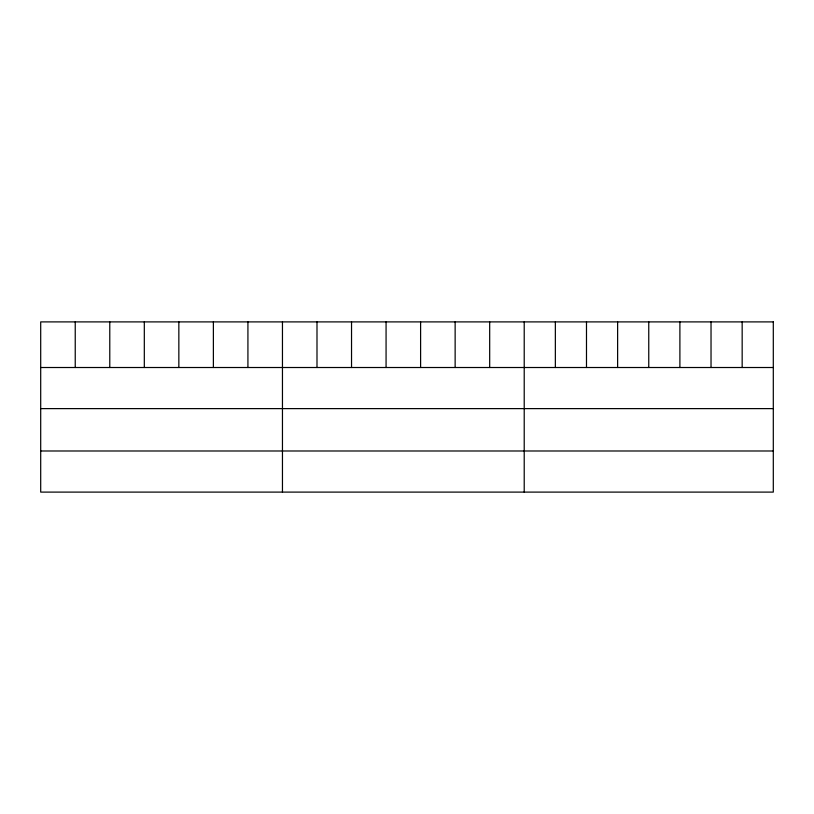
<?xml version="1.0" encoding="UTF-8"?>
<svg xmlns="http://www.w3.org/2000/svg" width="814" height="814" viewBox="0 0 814 814"><rect width="100%" height="100%" fill="white"/><g stroke="black" fill="none" stroke-linecap="round" stroke-linejoin="round"><path stroke-width="1.22" d="M40.7 367.511L773.3 367.511M40.7 408.618L773.3 408.618M40.7 450.987L773.3 450.987M742.164 321.896L742.164 367.511M711.029 321.896L711.029 367.511M679.894 321.896L679.894 367.511M648.758 321.896L648.758 367.511M617.623 321.896L617.623 367.511M586.487 321.896L586.487 367.511M555.351 321.896L555.351 367.511M524.216 321.896L524.216 492.104M489.682 321.896L489.682 367.511M455.138 321.896L455.138 367.511M420.604 321.896L420.604 367.511M386.07 321.896L386.07 367.511M351.536 321.896L351.536 367.511M316.992 321.896L316.992 367.511M282.458 321.896L282.458 492.104M247.924 321.896L247.924 367.511M213.38 321.896L213.38 367.511M178.846 321.896L178.846 367.511M144.312 321.896L144.312 367.511M109.778 321.896L109.778 367.511M75.234 321.896L75.234 367.511M773.3 321.896L40.7 321.896L40.7 492.104L773.3 492.104L773.3 321.896"/></g></svg>
